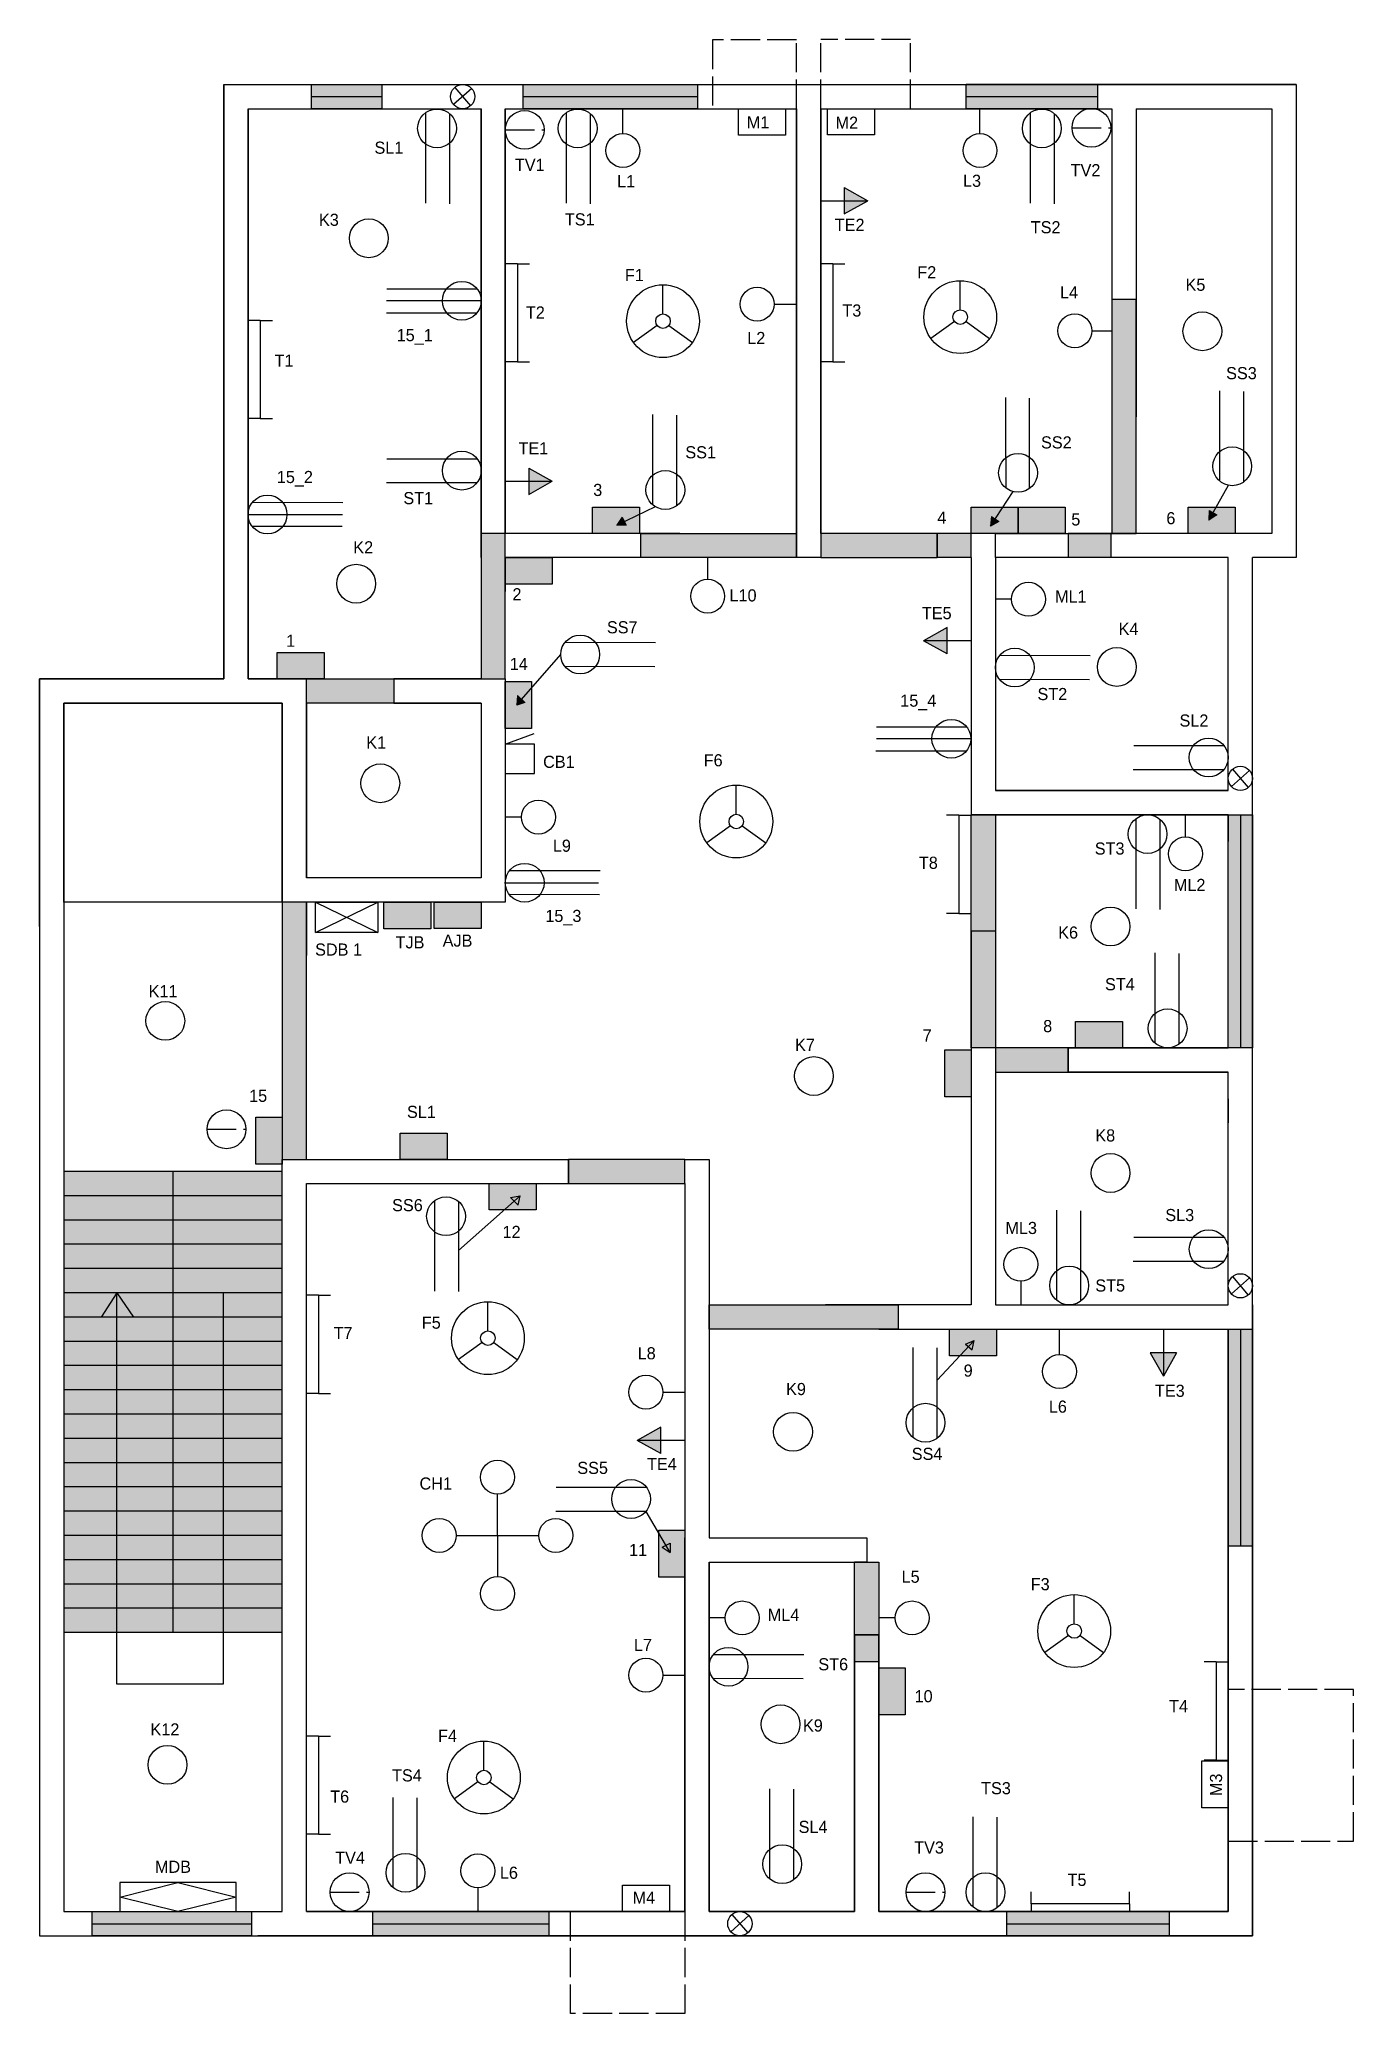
# Model space of a CAD drawing. Header units: feet. Extents: x 1413 to 1954, y 112 to 926.
import ezdxf

# ---------------------------------------------------------------- set-up
doc = ezdxf.new("R2010")
doc.units = ezdxf.units.FT
doc.header["$MEASUREMENT"] = 0
doc.linetypes.add('ACAD_ISO02W100', pattern=[15, 12, -3])

msp = doc.modelspace()

# ---------------------------------------------------------------- hatches: boundary and pattern name
h = msp.add_hatch(color=72)
h.paths.add_polyline_path([(1553.7, 907), (1524.66, 907), (1524.66, 897), (1553.7, 897)])
h.paths.add_polyline_path([(1683.8, 907), (1611.84, 907), (1611.84, 897), (1683.8, 897)])
h.paths.add_polyline_path([(1848.66, 907), (1794.53, 907), (1794.53, 897), (1844.69, 897, -0.089971), (1847.55, 897), (1848.66, 897)])
h.paths.add_polyline_path([(1912.53, 606), (1902.53, 606), (1902.53, 510), (1912.53, 510)])
h.paths.add_polyline_path([(1912.53, 394), (1902.53, 394), (1902.53, 304.54), (1912.53, 304.54)])
h.paths.add_polyline_path([(1878.23, 154), (1811.2, 154), (1811.2, 144), (1878.23, 144)])
h.paths.add_polyline_path([(1622.53, 154), (1549.95, 154), (1549.95, 144), (1622.53, 144)])
h.paths.add_polyline_path([(1499.99, 154), (1434.19, 154), (1434.19, 144), (1499.99, 144)])
h = msp.add_hatch(color=64)
h.paths.add_polyline_path([(1553.7, 907), (1524.66, 907), (1524.66, 897), (1553.7, 897)])
h.paths.add_polyline_path([(1683.8, 907), (1611.84, 907), (1611.84, 897), (1683.8, 897)])
h.paths.add_polyline_path([(1848.66, 907), (1794.53, 907), (1794.53, 897), (1848.66, 897)])
h.paths.add_polyline_path([(1864.53, 818.43), (1854.53, 818.43), (1854.53, 770), (1864.53, 770)])
h.paths.add_polyline_path([(1864.53, 770), (1854.53, 770), (1854.53, 722), (1864.53, 722)])
h.paths.add_polyline_path([(1854.11, 722), (1836.53, 722), (1836.53, 712), (1854.11, 712)])
h.paths.add_polyline_path([(1796.53, 722), (1782.53, 722), (1782.53, 712), (1796.53, 712)])
h.paths.add_polyline_path([(1782.53, 722), (1734.53, 722), (1734.53, 712), (1782.53, 712)])
h.paths.add_polyline_path([(1724.53, 722), (1676.53, 722), (1676.53, 712), (1724.53, 712)])
h.paths.add_polyline_path([(1676.53, 722), (1660.38, 722), (1660.38, 712), (1676.53, 712)])
h.paths.add_polyline_path([(1604.53, 722), (1594.53, 722), (1594.53, 698), (1604.53, 698)])
h.paths.add_polyline_path([(1604.53, 698), (1594.53, 698), (1594.53, 662), (1604.53, 662)])
h.paths.add_polyline_path([(1558.53, 662), (1522.53, 662), (1522.53, 652), (1558.53, 652)])
h.paths.add_polyline_path([(1522.53, 548), (1512.53, 548), (1512.53, 464), (1522.53, 464)])
h.paths.add_polyline_path([(1522.53, 570), (1512.53, 570), (1512.53, 548), (1522.53, 548)])
h.paths.add_polyline_path([(1678.53, 464), (1630.53, 464), (1630.53, 454), (1678.53, 454)])
h.paths.add_polyline_path([(1766.53, 404), (1736.53, 404), (1736.53, 394), (1766.53, 394)])
h.paths.add_polyline_path([(1736.53, 404), (1688.53, 404), (1688.53, 394), (1736.53, 394)])
h.paths.add_polyline_path([(1758.53, 298), (1748.53, 298), (1748.53, 268), (1758.53, 268)])
h.paths.add_polyline_path([(1758.53, 268), (1748.53, 268), (1748.53, 256.86), (1758.53, 256.86)])
h.paths.add_polyline_path([(1836.53, 510), (1806.53, 510), (1806.53, 500), (1836.53, 500)])
h.paths.add_polyline_path([(1806.53, 558), (1796.53, 558), (1796.53, 510), (1806.53, 510)])
h.paths.add_polyline_path([(1806.53, 606), (1796.53, 606), (1796.53, 558), (1806.53, 558)])
at = {"true_color": 0x000000}
h = msp.add_hatch(color=18, dxfattribs=at)
h.paths.add_polyline_path([(1614.22, 748.9), (1614.22, 743.48), (1623.91, 743.48)])
h.paths.add_polyline_path([(1623.91, 743.48), (1614.22, 743.48), (1614.22, 738.05)])
h.paths.add_polyline_path([(1753.91, 859.06), (1744.22, 859.06), (1744.22, 853.64)])
h.paths.add_polyline_path([(1744.22, 864.48), (1744.22, 859.06), (1753.91, 859.06)])
h.paths.add_polyline_path([(1786.66, 683.19), (1776.97, 677.77), (1786.66, 677.77)])
h.paths.add_polyline_path([(1786.66, 677.77), (1776.97, 677.77), (1786.66, 672.35)])
h.paths.add_polyline_path([(1881.21, 384.32), (1875.79, 384.32), (1875.79, 374.63)])
h.paths.add_polyline_path([(1875.79, 384.32), (1870.37, 384.32), (1875.79, 374.63)])
h.paths.add_polyline_path([(1668.62, 353.61), (1658.93, 348.18), (1668.62, 348.18)])
h.paths.add_polyline_path([(1668.62, 348.18), (1658.93, 348.18), (1668.62, 342.76)])
at = {"linetype": 'ACAD_ISO02W100'}
h = msp.add_hatch(color=253, dxfattribs=at)
h.paths.add_polyline_path([(1659.91, 732.84), (1640.53, 732.84), (1640.53, 722), (1659.91, 722)])
h.paths.add_polyline_path([(1623.91, 712), (1604.53, 712), (1604.53, 701.1), (1623.91, 701.1)])
h.paths.add_polyline_path([(1815.91, 732.84), (1796.53, 732.84), (1796.53, 722), (1815.91, 722)])
h.paths.add_polyline_path([(1835.29, 732.84), (1815.91, 732.84), (1815.91, 722), (1835.29, 722)])
h.paths.add_polyline_path([(1905.42, 732.84), (1886.04, 732.84), (1886.04, 722), (1905.42, 722)])
h.paths.add_polyline_path([(1615.37, 661.01), (1604.53, 661.01), (1604.53, 641.63), (1615.37, 641.63)])
h.paths.add_polyline_path([(1796.53, 509.13), (1785.7, 509.13), (1785.7, 489.75), (1796.53, 489.75)])
h.paths.add_polyline_path([(1858.89, 520.84), (1839.51, 520.84), (1839.51, 510), (1858.89, 510)])
h.paths.add_polyline_path([(1580.62, 474.84), (1561.24, 474.84), (1561.24, 464), (1580.62, 464)])
h.paths.add_polyline_path([(1617.26, 454), (1597.88, 454), (1597.88, 443.25), (1617.26, 443.25)])
h.paths.add_polyline_path([(1769.37, 254.46), (1758.53, 254.46), (1758.53, 235.08), (1769.37, 235.08)])
h.paths.add_polyline_path([(1807.04, 394), (1787.66, 394), (1787.66, 383.09), (1807.04, 383.09)])
at = {"true_color": 0x000000}
h = msp.add_hatch(color=18, dxfattribs=at)
h.paths.add_polyline_path([(1653.58, 726.86), (1652.65, 728.61), (1650.46, 725.37)])
h.paths.add_polyline_path([(1653.58, 726.86), (1650.46, 725.37), (1654.37, 725.37)])
h = msp.add_hatch(color=18, dxfattribs=at)
h.paths.add_polyline_path([(1804.55, 725.02), (1806.44, 727.91), (1804.97, 728.91)])
h.paths.add_polyline_path([(1808.01, 726.85), (1806.44, 727.91), (1804.55, 725.02)])
h = msp.add_hatch(color=18, dxfattribs=at)
h.paths.add_polyline_path([(1896.26, 730.45), (1894.65, 731.35), (1894.58, 727.43)])
h.paths.add_polyline_path([(1897.86, 729.57), (1896.26, 730.45), (1894.58, 727.43)])
for points in [[(1529.91, 672.84), (1510.53, 672.84), (1510.53, 662), (1529.91, 662)], [(1512.51, 481.46), (1501.67, 481.46), (1501.67, 462.08), (1512.51, 462.08)], [(1678.53, 311.18), (1667.83, 311.18), (1667.83, 291.81), (1678.53, 291.81)]]:
    msp.add_hatch(color=253).paths.add_polyline_path(points)
h = msp.add_hatch(color=18, dxfattribs=at)
h.paths.add_polyline_path([(1611.21, 653.56), (1609.53, 655.13), (1609.25, 651.32)])
h.paths.add_polyline_path([(1611.21, 653.56), (1609.25, 651.32), (1609.24, 651.23), (1612.63, 652.25)])
at = {"linetype": 'ACAD_ISO02W100'}
for color, points in [(92, [(1573.88, 570), (1554.5, 570), (1554.5, 559.05), (1573.88, 559.05)]), (130, [(1594.57, 569.99), (1575.19, 570), (1575.19, 559.15), (1594.57, 559.15)])]:
    msp.add_hatch(color=color, dxfattribs=at).paths.add_polyline_path(points)
h = msp.add_hatch(color=252)
h.paths.add_polyline_path([(1467.53, 459), (1422.53, 459), (1422.53, 449), (1467.53, 449)])
h.paths.add_polyline_path([(1467.53, 449), (1422.53, 449), (1422.53, 439), (1467.53, 439)])
h.paths.add_polyline_path([(1467.53, 439), (1422.53, 439), (1422.53, 429), (1467.53, 429)])
h.paths.add_polyline_path([(1512.53, 439), (1467.53, 439), (1467.53, 429), (1512.53, 429)])
h.paths.add_polyline_path([(1512.53, 449), (1467.53, 449), (1467.53, 439), (1512.53, 439)])
h.paths.add_polyline_path([(1512.53, 459), (1467.53, 459), (1467.53, 449), (1512.53, 449)])
h.paths.add_polyline_path([(1467.53, 429), (1422.53, 429), (1422.53, 419), (1467.53, 419)])
h.paths.add_polyline_path([(1512.53, 419), (1467.53, 419), (1467.53, 409), (1512.53, 409)])
h.paths.add_polyline_path([(1512.53, 429), (1467.53, 429), (1467.53, 419), (1512.53, 419)])
h.paths.add_polyline_path([(1467.53, 419), (1422.53, 419), (1422.53, 409), (1467.53, 409)])
h.paths.add_polyline_path([(1467.53, 409), (1444.37, 409), (1451.35, 399), (1467.53, 399)])
h.paths.add_polyline_path([(1444.37, 409), (1422.53, 409), (1422.53, 399), (1437.9, 399)])
h.paths.add_polyline_path([(1444.37, 409), (1437.9, 399), (1444.37, 399)], flags=16)
h.paths.add_polyline_path([(1444.37, 409), (1444.37, 399), (1451.35, 399)])
h.paths.add_polyline_path([(1467.53, 399), (1444.37, 399), (1444.37, 389), (1467.53, 389)])
h.paths.add_polyline_path([(1444.37, 399), (1422.53, 399), (1422.53, 389), (1444.37, 389)])
h.paths.add_polyline_path([(1444.37, 389), (1422.53, 389), (1422.53, 379), (1444.37, 379)])
h.paths.add_polyline_path([(1467.53, 389), (1444.37, 389), (1444.37, 379), (1467.53, 379)])
h.paths.add_polyline_path([(1488.22, 409), (1467.53, 409), (1467.53, 399), (1488.22, 399)])
h.paths.add_polyline_path([(1512.53, 409), (1488.22, 409), (1488.22, 399), (1512.53, 399)])
h.paths.add_polyline_path([(1488.22, 399), (1467.53, 399), (1467.53, 389), (1488.22, 389)])
h.paths.add_polyline_path([(1512.53, 399), (1488.22, 399), (1488.22, 389), (1512.53, 389)])
h.paths.add_polyline_path([(1488.22, 389), (1467.53, 389), (1467.53, 379), (1488.22, 379)])
h.paths.add_polyline_path([(1512.53, 389), (1488.22, 389), (1488.22, 379), (1512.53, 379)])
h.paths.add_polyline_path([(1488.22, 379), (1467.53, 379), (1467.53, 369), (1488.22, 369)])
h.paths.add_polyline_path([(1512.53, 379), (1488.22, 379), (1488.22, 369), (1512.53, 369)])
h.paths.add_polyline_path([(1467.53, 379), (1444.37, 379), (1444.37, 369), (1467.53, 369)])
h.paths.add_polyline_path([(1444.37, 379), (1422.53, 379), (1422.53, 369), (1444.37, 369)])
h.paths.add_polyline_path([(1444.37, 369), (1422.53, 369), (1422.53, 359), (1444.37, 359)])
h.paths.add_polyline_path([(1467.53, 359), (1444.37, 359), (1444.37, 349), (1467.53, 349)])
h.paths.add_polyline_path([(1488.22, 369), (1467.53, 369), (1467.53, 364), (1467.53, 359), (1488.22, 359)])
h.paths.add_polyline_path([(1467.53, 364), (1467.53, 369), (1444.37, 369), (1444.37, 359), (1467.53, 359)])
h.paths.add_polyline_path([(1512.53, 369), (1488.22, 369), (1488.22, 359), (1512.53, 359)])
h.paths.add_polyline_path([(1512.53, 359), (1488.22, 359), (1488.22, 349), (1512.53, 349)])
h.paths.add_polyline_path([(1488.22, 359), (1467.53, 359), (1467.53, 349), (1488.22, 349)])
h.paths.add_polyline_path([(1444.37, 359), (1422.53, 359), (1422.53, 349), (1444.37, 349)])
h.paths.add_polyline_path([(1444.37, 349), (1422.53, 349), (1422.53, 339), (1444.37, 339)])
h.paths.add_polyline_path([(1467.53, 349), (1444.37, 349), (1444.37, 339), (1467.53, 339)])
h.paths.add_polyline_path([(1488.22, 349), (1467.53, 349), (1467.53, 339), (1488.22, 339)])
h.paths.add_polyline_path([(1512.53, 349), (1488.22, 349), (1488.22, 339), (1512.53, 339)])
h.paths.add_polyline_path([(1444.37, 339), (1422.53, 339), (1422.53, 329), (1444.37, 329)])
h.paths.add_polyline_path([(1467.53, 339), (1444.37, 339), (1444.37, 329), (1467.53, 329)])
h.paths.add_polyline_path([(1488.22, 339), (1467.53, 339), (1467.53, 329), (1488.22, 329)])
h.paths.add_polyline_path([(1512.53, 339), (1488.22, 339), (1488.22, 329), (1512.53, 329)])
h.paths.add_polyline_path([(1512.53, 329), (1488.22, 329), (1488.22, 319), (1512.53, 319)])
h.paths.add_polyline_path([(1488.22, 329), (1467.53, 329), (1467.53, 319), (1488.22, 319)])
h.paths.add_polyline_path([(1467.53, 329), (1444.37, 329), (1444.37, 319), (1467.53, 319)])
h.paths.add_polyline_path([(1444.37, 329), (1422.53, 329), (1422.53, 319), (1444.37, 319)])
h.paths.add_polyline_path([(1444.37, 319), (1422.53, 319), (1422.53, 309), (1444.37, 309)])
h.paths.add_polyline_path([(1467.53, 319), (1444.37, 319), (1444.37, 309), (1467.53, 309)])
h.paths.add_polyline_path([(1488.22, 319), (1467.53, 319), (1467.53, 309), (1488.22, 309)])
h.paths.add_polyline_path([(1512.53, 319), (1488.22, 319), (1488.22, 309), (1512.53, 309)])
h.paths.add_polyline_path([(1512.53, 309), (1488.22, 309), (1488.22, 299), (1512.53, 299)])
h.paths.add_polyline_path([(1488.22, 309), (1467.53, 309), (1467.53, 299), (1488.22, 299)])
h.paths.add_polyline_path([(1467.53, 309), (1444.37, 309), (1444.37, 299), (1467.53, 299)])
h.paths.add_polyline_path([(1444.37, 309), (1422.53, 309), (1422.53, 299), (1444.37, 299)])
h.paths.add_polyline_path([(1444.37, 299), (1422.53, 299), (1422.53, 289), (1444.37, 289)])
h.paths.add_polyline_path([(1467.53, 299), (1444.37, 299), (1444.37, 289), (1467.53, 289)])
h.paths.add_polyline_path([(1488.22, 299), (1467.53, 299), (1467.53, 289), (1488.22, 289)])
h.paths.add_polyline_path([(1512.53, 299), (1488.22, 299), (1488.22, 289), (1512.53, 289)])
h.paths.add_polyline_path([(1512.53, 289), (1488.22, 289), (1488.22, 279), (1512.53, 279)])
h.paths.add_polyline_path([(1488.22, 289), (1467.53, 289), (1467.53, 279), (1488.22, 279)])
h.paths.add_polyline_path([(1488.22, 279), (1467.53, 279), (1467.53, 269), (1488.22, 269)])
h.paths.add_polyline_path([(1512.53, 279), (1488.22, 279), (1488.22, 269), (1512.53, 269)])
h.paths.add_polyline_path([(1467.53, 279), (1444.37, 279), (1444.37, 269), (1467.53, 269)])
h.paths.add_polyline_path([(1467.53, 289), (1444.37, 289), (1444.37, 279), (1467.53, 279)])
h.paths.add_polyline_path([(1444.37, 289), (1422.53, 289), (1422.53, 279), (1444.37, 279)])
h.paths.add_polyline_path([(1444.37, 279), (1422.53, 279), (1422.53, 269), (1444.37, 269)])
at = {"true_color": 0x000000}
h = msp.add_hatch(color=18, dxfattribs=at)
h.paths.add_polyline_path([(1670.72, 304.93), (1669.22, 304.13), (1672.46, 301.94)])
h.paths.add_polyline_path([(1672.46, 305.85), (1670.72, 304.93), (1672.46, 301.94)])
h.paths.add_polyline_path([(1610.6, 448.96), (1606.64, 448.24), (1608.15, 446.79)])
h.paths.add_polyline_path([(1610.6, 448.96), (1608.15, 446.79), (1609.9, 445.11)])
h.paths.add_polyline_path([(1797.79, 389.32), (1795.43, 386.79), (1797.02, 385.48)])
h.paths.add_polyline_path([(1797.79, 389.32), (1794.18, 387.81), (1795.43, 386.79)])
at = {"linetype": 'ACAD_ISO02W100', "true_color": 0x000000}
h = msp.add_hatch(color=18, dxfattribs=at)
h.paths.add_polyline_path([(1444.37, 409), (1437.9, 399), (1444.37, 399)])
h.paths.add_polyline_path([(1444.37, 409), (1444.37, 399), (1451.35, 399)])

# ---------------------------------------------------------------- linework, layer by layer
at = {"linetype": 'ACAD_ISO02W100'}
for p, q in [((1724.53, 925.33), (1689.94, 925.33)), ((1689.94, 925.33), (1689.94, 897)), ((1724.53, 897), (1724.53, 925.33)), ((1734.53, 897), (1734.53, 925.53)), ((1771.61, 925.53), (1734.53, 925.53)), ((1771.61, 897), (1771.61, 925.53)), ((1604.53, 888.26), (1620.53, 888.27)), ((1838.12, 889.13), (1854.12, 889.13)), ((1481.62, 476.41), (1497.62, 476.41)), ((1954.15, 245.57), (1902.53, 245.57)), ((1954.15, 182.95), (1954.15, 245.57)), ((1902.53, 182.95), (1954.15, 182.95)), ((1532.36, 162), (1548.36, 162)), ((1769.73, 162), (1785.73, 162)), ((1631.37, 111.99), (1631.37, 154)), ((1678.53, 154), (1678.53, 111.99)), ((1678.53, 111.99), (1631.37, 111.99))]:
    msp.add_line(p, q, dxfattribs=at)
for p, q in [((1488.53, 907), (1930.53, 907)), ((1488.53, 907), (1488.53, 662)), ((1590.69, 905.33), (1583.23, 898.67)), ((1583.71, 905.8), (1590.22, 898.2)), ((1930.53, 907), (1841.65, 907)), ((1930.53, 907), (1930.53, 712)), ((1498.53, 897), (1594.53, 897)), ((1498.53, 897), (1498.53, 662)), ((1524.66, 902), (1553.7, 902)), ((1571.61, 895.3), (1571.61, 858.04)), ((1581.48, 895.06), (1581.48, 857.81)), ((1604.53, 897), (1724.53, 897)), ((1611.84, 902), (1683.8, 902)), ((1629.58, 895.3), (1629.58, 858.04)), ((1639.45, 895.06), (1639.45, 857.81)), ((1653.01, 886.79), (1653.01, 897)), ((1734.53, 897), (1854.53, 897)), ((1794.53, 902), (1848.66, 902)), ((1800.19, 886.81), (1800.19, 897)), ((1820.88, 895.3), (1820.88, 858.04)), ((1830.75, 895.06), (1830.75, 857.81)), ((1864.53, 897), (1920.53, 897)), ((1920.53, 897), (1920.53, 722)), ((1744.22, 864.48), (1744.22, 853.64)), ((1744.22, 864.48), (1753.91, 859.06)), ((1734.53, 859.06), (1753.91, 859.06)), ((1744.22, 853.64), (1753.91, 859.06)), ((1609.53, 833.05), (1604.53, 833.05)), ((1609.53, 833.05), (1609.53, 792.63)), ((1609.53, 833.05), (1614.53, 833.05)), ((1739.53, 833.05), (1734.53, 833.05)), ((1739.53, 833.05), (1739.53, 792.63)), ((1739.53, 833.05), (1744.53, 833.05)), ((1593.02, 822.63), (1555.77, 822.63)), ((1669.53, 812.45), (1669.53, 824.45)), ((1792.04, 814.13), (1792.04, 826.13)), ((1594.61, 817.85), (1555.54, 817.85)), ((1715.33, 816.45), (1724.53, 816.45)), ((1503.53, 809.73), (1498.53, 809.73)), ((1503.53, 809.73), (1503.53, 769.31)), ((1503.53, 809.73), (1508.53, 809.73)), ((1592.78, 812.76), (1555.54, 812.76)), ((1667.11, 807.68), (1657.41, 800.62)), ((1671.96, 807.68), (1681.65, 800.62)), ((1789.62, 809.36), (1779.92, 802.29)), ((1794.47, 809.36), (1804.17, 802.29)), ((1846.27, 805.43), (1854.53, 805.43)), ((1609.53, 792.63), (1604.53, 792.63)), ((1609.53, 792.63), (1614.53, 792.63)), ((1739.53, 792.63), (1734.53, 792.63)), ((1739.53, 792.63), (1744.53, 792.63)), ((1810.79, 753.1), (1810.79, 778)), ((1820.66, 740.51), (1820.66, 777.77)), ((1899.07, 743.48), (1899.07, 780.72)), ((1908.94, 743.23), (1908.94, 780.49)), ((1503.53, 769.31), (1498.53, 769.31)), ((1503.53, 769.31), (1508.53, 769.31)), ((1665.41, 733.69), (1665.41, 770.93)), ((1675.28, 733.45), (1675.28, 770.7)), ((1593.02, 752.64), (1555.77, 752.64)), ((1614.22, 748.9), (1614.22, 738.05)), ((1614.22, 748.9), (1623.91, 743.48)), ((1810.79, 753.1), (1810.79, 740.75)), ((1592.78, 742.77), (1555.54, 742.77)), ((1604.53, 743.48), (1623.91, 743.48)), ((1614.22, 738.05), (1623.91, 743.48)), ((1894.58, 727.43), (1902.59, 741.8)), ((1500.37, 734.88), (1537.62, 734.77)), ((1650.46, 725.37), (1666.38, 733)), ((1662.56, 738.85), (1662.65, 738.94)), ((1804.55, 725.02), (1813.8, 739.2)), ((1498.53, 729.78), (1537.37, 729.78)), ((1500.1, 725.01), (1537.36, 724.9)), ((1652.65, 728.61), (1650.46, 725.37)), ((1654.37, 725.37), (1650.46, 725.37)), ((1652.65, 728.61), (1654.37, 725.37)), ((1804.97, 728.91), (1804.55, 725.02)), ((1808.01, 726.85), (1804.55, 725.02)), ((1804.97, 728.91), (1808.01, 726.85)), ((1894.65, 731.35), (1894.58, 727.43)), ((1897.86, 729.57), (1894.58, 727.43)), ((1894.65, 731.35), (1897.86, 729.57)), ((1782.53, 722), (1782.53, 712)), ((1796.53, 712), (1796.53, 722)), ((1806.53, 712), (1806.53, 722)), ((1836.53, 722), (1836.53, 712)), ((1920.53, 722), (1912.53, 722)), ((1687.95, 703.12), (1687.95, 712)), ((1902.53, 616), (1902.53, 712)), ((1912.53, 144), (1912.53, 712)), ((1930.53, 712), (1912.53, 712)), ((1813.18, 694.83), (1806.53, 694.83)), ((1629.24, 677.18), (1666.48, 677.06)), ((1786.66, 683.19), (1776.97, 677.77)), ((1796.35, 677.77), (1776.97, 677.77)), ((1786.66, 672.35), (1776.97, 677.77)), ((1786.66, 672.35), (1786.66, 683.19)), ((1609.25, 651.32), (1627.4, 672.07)), ((1628.97, 667.31), (1666.22, 667.19)), ((1808.37, 671.8), (1845.62, 671.68)), ((1488.53, 662), (1412.53, 662)), ((1412.53, 662), (1412.53, 144)), ((1412.53, 662), (1412.53, 144)), ((1522.53, 652), (1522.53, 662)), ((1558.53, 662), (1558.53, 652)), ((1594.53, 662), (1604.53, 662)), ((1808.1, 661.93), (1845.36, 661.81)), ((1488.53, 652), (1422.53, 652)), ((1422.53, 652), (1422.53, 154)), ((1422.53, 652), (1422.53, 154)), ((1609.53, 655.13), (1609.24, 651.23)), ((1612.63, 652.25), (1609.24, 651.23)), ((1609.53, 655.13), (1612.63, 652.25)), ((1604.53, 635.08), (1616.44, 639.55)), ((1604.53, 635.08), (1604.53, 623.08)), ((1616.53, 635.08), (1604.53, 635.08)), ((1616.53, 623.08), (1616.53, 635.08)), ((1794.8, 642.12), (1757.54, 642.12)), ((1796.53, 637.34), (1757.54, 637.34)), ((1794.56, 632.25), (1757.31, 632.25)), ((1900.86, 634.39), (1863.6, 634.39)), ((1604.53, 623.08), (1616.53, 623.08)), ((1900.61, 624.52), (1863.37, 624.52)), ((1911.26, 624.33), (1903.8, 617.67)), ((1904.28, 624.8), (1910.78, 617.2)), ((1699.74, 606.24), (1699.74, 618.24)), ((1611.18, 605.07), (1604.53, 605.07)), ((1791.44, 605.82), (1786.44, 605.82)), ((1791.44, 605.82), (1791.44, 565.39)), ((1791.44, 605.82), (1796.44, 605.82)), ((1806.53, 606), (1796.53, 606)), ((1864.48, 604.46), (1864.48, 567.21)), ((1874.35, 604.22), (1874.35, 566.98)), ((1884.84, 596.9), (1884.84, 606)), ((1902.53, 510), (1902.53, 606)), ((1902.53, 606), (1902.53, 605)), ((1902.53, 606), (1902.53, 596)), ((1902.53, 605), (1902.53, 595)), ((1907.53, 606), (1907.53, 510)), ((1697.31, 601.47), (1687.62, 594.41)), ((1702.16, 601.47), (1711.86, 594.41)), ((1604.53, 578.01), (1642.97, 578)), ((1606.37, 583.11), (1643.62, 582.99)), ((1512.53, 570), (1512.53, 548)), ((1522.53, 570), (1522.53, 548)), ((1526.36, 570), (1551.94, 557.46)), ((1526.36, 557.46), (1551.94, 570)), ((1606.1, 573.24), (1643.36, 573.12)), ((1791.44, 565.39), (1786.44, 565.39)), ((1791.44, 565.39), (1796.44, 565.39)), ((1806.53, 558), (1796.53, 558)), ((1872.44, 511.83), (1872.44, 549.07)), ((1882.31, 511.58), (1882.31, 548.84)), ((1836.53, 510), (1836.53, 500)), ((1902.53, 404), (1902.53, 500)), ((1902.53, 489), (1902.53, 479)), ((1630.53, 454), (1630.53, 464)), ((1678.53, 454), (1678.53, 464)), ((1512.53, 459), (1422.53, 459)), ((1467.53, 459), (1467.53, 364)), ((1512.53, 449), (1422.53, 449)), ((1610.6, 448.96), (1585.21, 426.39)), ((1606.64, 448.24), (1610.6, 448.96)), ((1606.64, 448.24), (1609.9, 445.11)), ((1609.9, 445.11), (1610.6, 448.96)), ((1575.34, 446.98), (1575.34, 409.72)), ((1585.21, 446.74), (1585.21, 409.49)), ((1831.87, 405.83), (1831.87, 443.07)), ((1841.75, 405.58), (1841.75, 442.84)), ((1512.53, 439), (1422.53, 439)), ((1900.87, 431.79), (1863.62, 431.79)), ((1512.53, 429), (1422.53, 429)), ((1512.53, 419), (1422.53, 419)), ((1900.63, 421.92), (1863.39, 421.92)), ((1911.26, 415.22), (1903.8, 408.56)), ((1904.28, 415.68), (1910.78, 408.09)), ((1512.53, 409), (1422.53, 409)), ((1444.37, 409), (1437.9, 399)), ((1444.37, 247.74), (1444.37, 409)), ((1444.37, 409), (1451.35, 399)), ((1488.22, 409), (1488.22, 247.74)), ((1527.53, 407.98), (1522.53, 407.98)), ((1527.53, 407.98), (1527.53, 367.55)), ((1527.53, 407.98), (1532.53, 407.98)), ((1817.01, 413.75), (1817.01, 404)), ((1512.53, 399), (1422.53, 399)), ((1597.37, 393.32), (1597.37, 405.32)), ((1796.53, 404), (1736.53, 404)), ((1748.53, 394), (1736.53, 394)), ((1758.53, 394), (1748.53, 394)), ((1832.93, 383.56), (1832.93, 394)), ((1875.79, 394.01), (1875.79, 374.63)), ((1902.53, 154), (1902.53, 394)), ((1907.53, 394), (1907.53, 304.54)), ((1512.53, 389), (1422.53, 389)), ((1594.94, 388.55), (1585.24, 381.49)), ((1599.79, 388.55), (1609.49, 381.49)), ((1772.66, 349.28), (1772.66, 386.53)), ((1797.79, 389.32), (1782.53, 372.94)), ((1782.53, 349.04), (1782.53, 386.3)), ((1794.18, 387.81), (1797.79, 389.32)), ((1794.18, 387.81), (1797.02, 385.48)), ((1797.02, 385.48), (1797.79, 389.32)), ((1881.21, 384.32), (1870.37, 384.32)), ((1870.37, 384.32), (1875.79, 374.63)), ((1881.21, 384.32), (1875.79, 374.63)), ((1512.53, 379), (1422.53, 379)), ((1512.53, 369), (1422.53, 369)), ((1527.53, 367.55), (1522.53, 367.55)), ((1527.53, 367.55), (1532.53, 367.55)), ((1669.5, 368.09), (1678.77, 368.09)), ((1512.53, 359), (1422.53, 359)), ((1467.53, 364), (1467.53, 269)), ((1668.62, 353.61), (1658.93, 348.18)), ((1668.62, 342.76), (1668.62, 353.61)), ((1512.53, 349), (1422.53, 349)), ((1678.53, 348.18), (1658.93, 348.18)), ((1668.62, 342.76), (1658.93, 348.18)), ((1512.53, 339), (1422.53, 339)), ((1512.53, 329), (1422.53, 329)), ((1601.31, 309.03), (1601.31, 326.03)), ((1662.8, 328.81), (1625.54, 328.81)), ((1512.53, 319), (1422.53, 319)), ((1662.56, 318.94), (1625.31, 318.94)), ((1672.46, 301.94), (1662.56, 318.94)), ((1512.53, 309), (1422.53, 309)), ((1584.31, 309.03), (1618.31, 309.03)), ((1601.31, 309.03), (1601.31, 292.03)), ((1669.22, 304.13), (1672.46, 305.85)), ((1669.22, 304.13), (1672.46, 301.94)), ((1672.46, 305.85), (1672.46, 301.94)), ((1748.53, 308), (1753.53, 308)), ((1753.53, 308), (1753.53, 298)), ((1512.53, 299), (1422.53, 299)), ((1753.53, 298), (1748.53, 298)), ((1512.53, 289), (1422.53, 289)), ((1512.53, 279), (1422.53, 279)), ((1839.03, 272.61), (1839.03, 284.61)), ((1512.53, 269), (1422.53, 269)), ((1695.18, 275), (1688.53, 275)), ((1765.18, 275), (1758.53, 275)), ((1758.53, 268), (1748.53, 268)), ((1836.61, 267.84), (1826.91, 260.78)), ((1841.46, 267.84), (1851.16, 260.78)), ((1690.37, 260.01), (1727.62, 259.9)), ((1897.6, 256.88), (1892.6, 256.88)), ((1897.6, 256.88), (1897.6, 216.46)), ((1897.6, 256.88), (1902.53, 256.88)), ((1488.22, 247.74), (1444.37, 247.74)), ((1669.5, 251.46), (1678.77, 251.46)), ((1690.1, 250.14), (1727.36, 250.03)), ((1527.53, 226.27), (1522.53, 226.27)), ((1527.53, 226.27), (1527.53, 185.85)), ((1527.53, 226.27), (1532.53, 226.27)), ((1595.69, 212.25), (1595.69, 224.25)), ((1897.6, 216.46), (1892.6, 216.46)), ((1897.6, 216.46), (1902.53, 216.46)), ((1593.26, 207.49), (1583.57, 200.42)), ((1598.11, 207.49), (1607.81, 200.42)), ((1713.59, 167.37), (1713.59, 204.61)), ((1723.46, 167.12), (1723.46, 204.38)), ((1558.32, 163.83), (1558.32, 201.07)), ((1568.19, 163.58), (1568.19, 200.84)), ((1797.38, 155.83), (1797.38, 193.07)), ((1807.25, 155.58), (1807.25, 192.84)), ((1527.53, 185.85), (1522.53, 185.85)), ((1527.53, 185.85), (1532.53, 185.85)), ((1469.6, 166), (1445.6, 166)), ((1445.6, 166), (1445.6, 160)), ((1445.6, 160), (1469.6, 166)), ((1493.6, 166), (1469.6, 166)), ((1469.6, 166), (1493.6, 160)), ((1493.6, 160), (1493.6, 166)), ((1593.24, 163.75), (1593.24, 154)), ((1445.6, 160), (1445.6, 154)), ((1469.6, 154), (1445.6, 160)), ((1493.6, 160), (1469.6, 154)), ((1493.6, 154), (1493.6, 160)), ((1821.35, 157.15), (1821.35, 162.15)), ((1861.77, 157.15), (1821.35, 157.15)), ((1821.35, 157.15), (1821.35, 154)), ((1861.77, 157.15), (1861.77, 162.15)), ((1861.77, 157.15), (1861.77, 154)), ((1422.53, 154), (1512.53, 154)), ((1434.19, 149), (1499.99, 149)), ((1522.53, 154), (1678.53, 154)), ((1549.95, 149), (1622.53, 149)), ((1678.53, 154), (1668.53, 154)), ((1688.53, 154), (1748.53, 154)), ((1704.95, 152.33), (1697.49, 145.67)), ((1697.96, 152.8), (1704.47, 145.2)), ((1758.53, 154), (1902.53, 154)), ((1811.2, 149), (1878.23, 149)), ((1412.53, 144), (1912.53, 144))]:
    msp.add_line(p, q)
for points in [[(1488.53, 662), (1488.53, 907), (1604.53, 907)], [(1594.53, 907), (1734.53, 907)], [(1724.53, 907), (1864.53, 907)], [(1522.53, 662), (1498.53, 662), (1498.53, 897), (1594.53, 897), (1594.53, 698)], [(1594.53, 712), (1594.53, 897)], [(1604.53, 897), (1604.53, 722)], [(1676.53, 722), (1604.53, 722), (1604.53, 897), (1724.53, 897), (1724.53, 722)], [(1734.53, 897), (1734.53, 712), (1724.53, 712)], [(1734.53, 712), (1724.53, 712), (1724.53, 897)], [(1734.53, 722), (1734.53, 897), (1854.53, 897), (1854.53, 770)], [(1864.53, 897), (1864.53, 770)], [(1806.53, 722), (1782.53, 722)], [(1806.53, 722), (1796.53, 722)], [(1912.53, 722), (1836.53, 722)], [(1854.53, 722), (1836.53, 722)], [(1604.53, 712), (1604.53, 698)], [(1676.53, 712), (1604.53, 712)], [(1796.53, 712), (1782.53, 712)], [(1796.53, 712), (1796.53, 606)], [(1806.53, 712), (1806.53, 616), (1902.53, 616), (1902.53, 712), (1836.53, 712)], [(1864.53, 712), (1836.53, 712)], [(1912.53, 606), (1912.53, 712)], [(1412.53, 560), (1412.53, 662), (1488.53, 662)], [(1498.53, 662), (1522.53, 662)], [(1512.53, 662), (1512.53, 662), (1522.53, 662)], [(1604.53, 662), (1604.53, 570), (1522.53, 570)], [(1594.53, 662), (1558.53, 662)], [(1558.53, 662), (1594.53, 662)], [(1604.53, 662), (1604.53, 652)], [(1512.53, 652), (1488.53, 652)], [(1512.53, 570), (1512.53, 652)], [(1522.53, 652), (1522.53, 580)], [(1558.53, 652), (1594.53, 652), (1594.53, 580), (1522.53, 580), (1522.53, 652)], [(1594.53, 652), (1558.53, 652)], [(1796.53, 616), (1796.53, 606)], [(1902.53, 616), (1806.53, 616)], [(1912.53, 500), (1912.53, 616)], [(1806.53, 606), (1902.53, 606)], [(1836.53, 510), (1902.53, 510), (1902.53, 606), (1806.53, 606)], [(1796.53, 558), (1796.53, 500)], [(1806.53, 558), (1806.53, 510)], [(1806.53, 558), (1806.53, 404), (1902.53, 404), (1902.53, 500), (1836.53, 500)], [(1796.53, 510), (1796.53, 404)], [(1902.53, 510), (1836.53, 510)], [(1912.53, 394), (1912.53, 394), (1912.53, 510)], [(1836.53, 500), (1902.53, 500)], [(1512.53, 154), (1512.53, 464), (1630.53, 464)], [(1678.53, 464), (1688.53, 464), (1688.53, 308)], [(1678.53, 454), (1678.53, 154), (1522.53, 154), (1522.53, 454), (1630.53, 454)], [(1912.53, 404), (1912.53, 144), (1748.53, 144)], [(1806.53, 404), (1902.53, 404)], [(1758.53, 394), (1902.53, 394), (1902.53, 154), (1758.53, 154), (1758.53, 268)], [(1796.53, 394), (1902.53, 394)], [(1678.53, 154), (1678.53, 308)], [(1688.53, 308), (1748.53, 308)], [(1748.53, 268), (1748.53, 154), (1688.53, 154), (1688.53, 298), (1748.53, 298)], [(1688.53, 298), (1688.53, 154)], [(1748.53, 154), (1748.53, 268)], [(1758.53, 268), (1758.53, 154)], [(1758.53, 268), (1758.53, 154)], [(1678.53, 144), (1502.53, 144)], [(1688.53, 144), (1688.53, 144), (1512.53, 144)], [(1758.53, 144), (1758.53, 144), (1678.53, 144)], [(1758.53, 144), (1758.53, 144), (1678.53, 144)]]:
    msp.add_lwpolyline(points)
for points in [[(1524.66, 907), (1553.7, 907), (1553.7, 897), (1524.66, 897)], [(1611.84, 907), (1683.8, 907), (1683.8, 897), (1611.84, 897)], [(1794.53, 907), (1841.65, 907), (1841.65, 907), (1794.53, 907)], [(1794.53, 907), (1848.66, 907), (1848.66, 897), (1794.53, 897)], [(1700.65, 897), (1720.03, 896.99), (1720.03, 886.15), (1700.65, 886.15)], [(1737.34, 897), (1756.72, 897.01), (1756.72, 886.17), (1737.34, 886.17)], [(1864.53, 818.43), (1854.53, 818.43), (1854.53, 722), (1864.53, 722)], [(1604.53, 722), (1594.53, 722), (1594.53, 662), (1604.53, 662)], [(1660.38, 722), (1724.53, 722), (1724.53, 712), (1660.38, 712)], [(1734.53, 712), (1782.53, 712), (1782.53, 722), (1734.53, 722)], [(1806.53, 722), (1854.11, 722), (1854.11, 712), (1806.53, 712)], [(1510.53, 672.84), (1529.91, 672.84), (1529.91, 662), (1510.53, 662)], [(1522.53, 662), (1558.53, 662), (1558.53, 652), (1522.53, 652)], [(1422.53, 652), (1512.53, 652), (1512.53, 570), (1422.53, 570)], [(1796.53, 606), (1806.53, 606), (1806.53, 510), (1796.53, 510)], [(1902.53, 606), (1912.53, 606), (1912.53, 510), (1902.53, 510)], [(1902.53, 600), (1902.53, 600), (1902.53, 595), (1902.53, 595)], [(1522.53, 570), (1512.53, 570), (1512.53, 464), (1522.53, 464)], [(1526.36, 570), (1551.94, 570), (1551.94, 557.46), (1526.36, 557.46)], [(1554.5, 570), (1573.88, 570), (1573.88, 559.05), (1554.5, 559.05)], [(1575.19, 570), (1594.57, 569.99), (1594.57, 559.15), (1575.19, 559.15)], [(1836.53, 510), (1806.53, 510), (1806.53, 500), (1836.53, 500)], [(1512.51, 481.46), (1512.51, 462.08), (1501.67, 462.08), (1501.67, 481.46)], [(1678.53, 464), (1630.53, 464), (1630.53, 454), (1678.53, 454)], [(1597.88, 454), (1617.26, 454), (1617.26, 443.25), (1597.88, 443.25)], [(1688.53, 404), (1766.53, 404), (1766.53, 394), (1688.53, 394)], [(1902.53, 394), (1912.53, 394), (1912.53, 304.54), (1902.53, 304.54)], [(1678.53, 311.18), (1678.53, 291.81), (1667.83, 291.81), (1667.83, 311.18)], [(1748.53, 268), (1758.53, 268), (1758.53, 256.86), (1748.53, 256.86)], [(1672.2, 154), (1652.82, 154), (1652.82, 164.84), (1672.2, 164.84)], [(1434.19, 154), (1499.99, 154), (1499.99, 144), (1434.19, 144)], [(1549.95, 154), (1622.53, 154), (1622.53, 144), (1549.95, 144)], [(1811.2, 154), (1878.23, 154), (1878.23, 144), (1811.2, 144)]]:
    msp.add_lwpolyline(points, close=True)
at = {"flags": 128}
for points in [[(1640.53, 732.84), (1659.91, 732.84), (1659.91, 722), (1640.53, 722)], [(1796.53, 732.84), (1815.91, 732.84), (1815.91, 722), (1796.53, 722)], [(1815.91, 732.84), (1835.29, 732.84), (1835.29, 722), (1815.91, 722)], [(1886.04, 732.84), (1905.42, 732.84), (1905.42, 722), (1886.04, 722)], [(1604.53, 712), (1623.91, 712), (1623.91, 701.1), (1604.53, 701.1)], [(1615.37, 661.01), (1615.37, 641.63), (1604.53, 641.63), (1604.53, 661.01)], [(1839.51, 520.84), (1858.89, 520.84), (1858.89, 510), (1839.51, 510)], [(1796.54, 509.13), (1796.53, 489.75), (1785.7, 489.75), (1785.7, 509.13)], [(1561.24, 474.84), (1580.62, 474.84), (1580.62, 464), (1561.24, 464)], [(1787.66, 394), (1807.04, 394), (1807.04, 383.09), (1787.66, 383.09)], [(1758.53, 268), (1748.53, 268), (1748.53, 298), (1758.53, 298)], [(1769.37, 254.46), (1769.37, 235.08), (1758.53, 235.08), (1758.53, 254.46)], [(1902.53, 216.18), (1902.53, 196.8), (1891.68, 196.8), (1891.68, 216.18)]]:
    msp.add_lwpolyline(points, close=True, dxfattribs=at)
for centre, radius in [((1586.96, 902), 5), ((1576.39, 888.88), 8), ((1612.53, 888.27), 8), ((1634.36, 888.88), 8), ((1825.66, 888.88), 8), ((1846.12, 889.13), 8), ((1653.01, 879.79), 7), ((1800.19, 879.81), 7), ((1548.27, 843.61), 8), ((1586.61, 817.85), 8), ((1669.53, 809.45), 15), ((1708.33, 816.45), 7), ((1792.04, 811.13), 15), ((1792.04, 811.13), 3), ((1669.53, 809.45), 3), ((1839.27, 805.43), 7), ((1891.86, 805.28), 8), ((1904.16, 749.65), 8), ((1586.61, 747.86), 8), ((1815.88, 746.93), 8), ((1670.5, 739.86), 8), ((1506.53, 729.77), 8), ((1543.07, 701.24), 8), ((1687.95, 696.12), 7), ((1820.18, 694.83), 7), ((1635.4, 672.07), 8), ((1814.53, 666.69), 8), ((1856.58, 666.94), 8), ((1788.38, 637.34), 8), ((1894.44, 629.61), 8), ((1553, 619), 8), ((1907.53, 621), 5), ((1618.18, 605.07), 7), ((1699.74, 603.24), 15), ((1699.74, 603.24), 3), ((1869.26, 598.05), 8), ((1884.84, 589.9), 7), ((1612.53, 578), 8), ((1854.01, 559.98), 8), ((1464.38, 521.07), 8), ((1877.53, 518), 8), ((1731.73, 498.34), 8), ((1489.62, 476.41), 8), ((1854.01, 458.38), 8), ((1580.12, 440.56), 8), ((1894.46, 427.01), 8), ((1817.01, 420.75), 7), ((1836.96, 412), 8), ((1907.53, 411.89), 5), ((1597.37, 390.32), 15), ((1597.37, 390.32), 3), ((1832.93, 376.56), 7), ((1662.5, 368.09), 7), ((1723.12, 351.7), 8), ((1777.75, 355.46), 8), ((1601.31, 333.03), 7), ((1656.38, 324.03), 8), ((1577.31, 309.03), 7), ((1625.31, 309.03), 7), ((1601.31, 285.03), 7), ((1702.18, 275), 7), ((1772.18, 275), 7), ((1839.03, 269.61), 15), ((1839.03, 269.61), 3), ((1696.53, 254.9), 8), ((1662.5, 251.46), 7), ((1718, 231.18), 8), ((1465.29, 214.46), 8), ((1595.69, 209.25), 15), ((1595.69, 209.25), 3), ((1718.68, 173.54), 8), ((1563.41, 170), 8), ((1593.24, 170.75), 7), ((1540.36, 162), 8), ((1777.73, 162), 8), ((1802.47, 162), 8), ((1701.22, 149), 5)]:
    msp.add_circle(centre, radius)

# ---------------------------------------------------------------- texts
at = {"color": 3, "char_height": 5, "attachment_point": 1}
for s, insert, width in [('M1', (1704.06, 893.86), 15.799), ('M2', (1740.64, 893.74), 15.799), ('15_1', (1559.76, 806.2), 15.799), ('15_2', (1510.37, 747.73), 23.7735)]:
    msp.add_mtext(s, dxfattribs=dict(at, insert=insert, width=width))
at = {"char_height": 5, "attachment_point": 1}
for s, insert, width in [('SL1', (1550.61, 883.44), 15.799), ('TV1', (1608.48, 876.37), 15.799), ('TV2', (1837.55, 874.18), 15.799), ('L1', (1650.64, 869.62), 15.799), ('L3', (1793.19, 869.81), 15.799), ('K3', (1527.73, 853.73), 15.799), ('TS1', (1629.09, 853.9), 15.799), ('TE2', (1740.34, 851.65), 15.799), ('TS2', (1821.12, 850.66), 15.799), ('F1', (1653.83, 830.93), 15.799), ('F2', (1774.36, 832.11), 15.799), ('L4', (1833.17, 823.85), 15.799), ('K5', (1884.9, 826.96), 15.799), ('T2', (1613.02, 815.53), 15.799), ('T3', (1743.46, 816.35), 15.799), ('L2', (1704.26, 805.01), 15.799), ('T1', (1509.43, 795.69), 15.799), ('SS3', (1901.63, 790.53), 15.799), ('TE1', (1609.97, 759.57), 15.799), ('SS1', (1678.74, 757.91), 15.799), ('SS2', (1825.34, 761.99), 12.3288), ('3', (1640.78, 742.39), 15.799), ('ST1', (1562.51, 739.02), 15.799), ('4', (1782.6, 730.99), 15.799), ('5', (1837.83, 730.24), 15.799), ('6', (1877.01, 730.75), 9.6512), ('K2', (1541.89, 718.75), 15.799), ('2', (1607.48, 699.39), 15.799), ('L10', (1696.94, 698.93), 15.799), ('TE5', (1776.23, 691.63), 15.799), ('ML1', (1831.12, 698.47), 15.799), ('SS7', (1646.42, 685.79), 15.799), ('K4', (1857.32, 685.15), 15.799), ('1', (1514.21, 680.23), 15.799), (' 14', (1604.53, 670.69), 15.799), ('{\\C3;15_4}', (1767.32, 655.56), 15.799), ('ST2', (1823.89, 658.28), 15.799), ('SL2', (1882.43, 647.36), 15.799), ('K1', (1547.24, 638.3), 15.799), ('{\\C4;CB1}', (1620.12, 630.35), 15.799), ('F6', (1686.3, 630.98), 15.799), ('L9', (1624.14, 595.77), 15.799), ('ST3', (1847.5, 594.6), 15.799), ('T8', (1775, 588.73), 15.799), ('ML2', (1880.11, 579.6), 15.799), ('{\\C3;15_3}', (1621.03, 566.84), 15.799), ('{\\C3;TJB}', (1559.33, 555.95), 15.799), ('{\\C4;AJB}', (1578.72, 556.66), 15.799), ('K6', (1832.42, 559.99), 15.799), ('SDB 1', (1526.14, 552.97), 22.5489), ('ST4', (1851.73, 538.69), 15.799), ('K11', (1457.53, 535.8), 15.799), ('8', (1826.23, 521.42), 15.799), ('K7', (1723.94, 513.7), 15.799), ('7', (1776.56, 517.56), 15.799), ('15', (1498.95, 492.71), 15.799), ('SL1', (1564.01, 486.09), 15.799), ('K8', (1847.73, 476.37), 15.799), ('SS6', (1557.87, 447.64), 15.799), ('SL3', (1876.58, 443.56), 15.799), ('12', (1603.42, 436.61), 15.799), ('ML3', (1810.67, 438.24), 15.799), ('ST5', (1847.73, 414.52), 15.799), ('F5', (1570.13, 399.21), 15.799), ('T7', (1533.78, 394.96), 15.799), ('L8', (1659.09, 386.6), 15.799), ('9', (1793.47, 379.45), 15.799), ('K9', (1720.27, 371.85), 15.799), ('TE3', (1872.3, 371.14), 15.799), ('L6', (1828.57, 364.61), 15.799), ('SS4', (1772.06, 345.14), 15.799), ('SS5', (1634.21, 339.35), 15.799), ('TE4', (1662.96, 340.96), 15.799), ('CH1', (1569.18, 332.91), 15.799), ('11', (1655.54, 305.48), 15.799), ('L5', (1767.88, 294.52), 15.799), ('F3', (1821.11, 291.42), 15.799), ('ML4', (1712.71, 278.79), 15.799), ('L7', (1657.56, 266.4), 15.799), ('ST6', (1733.56, 258.42), 15.799), ('10', (1773.24, 245.26), 15.799), ('T4', (1878.12, 241.16), 15.799), ('K12', (1458.29, 231.58), 15.799), ('F4', (1576.8, 228.93), 15.799), ('K9', (1727.23, 233.2), 15.799), ('TS4', (1557.85, 212.64), 15.799), ('T6', (1532.36, 203.9), 15.799), ('TS3', (1800.66, 207.36), 15.799), ('SL4', (1725.44, 191.4), 15.799), ('TV3', (1773.06, 182.9), 15.799), ('MDB', (1460.14, 174.96), 15.799), ('TV4', (1534.42, 178.69), 15.799), ('L6', (1602.3, 172.51), 15.799), ('T5', (1836.28, 169.56), 15.799), ('{\\C3;M4}', (1657.01, 162.26), 15.799)]:
    msp.add_mtext(s, dxfattribs=dict(at, insert=insert, width=width))
at = {"insert": (1894.98, 201.58), "char_height": 5, "width": 13.0366, "attachment_point": 1, "rotation": 90}
msp.add_mtext('{\\C3;M3}', dxfattribs=at)

doc.saveas('drawing.dxf')
